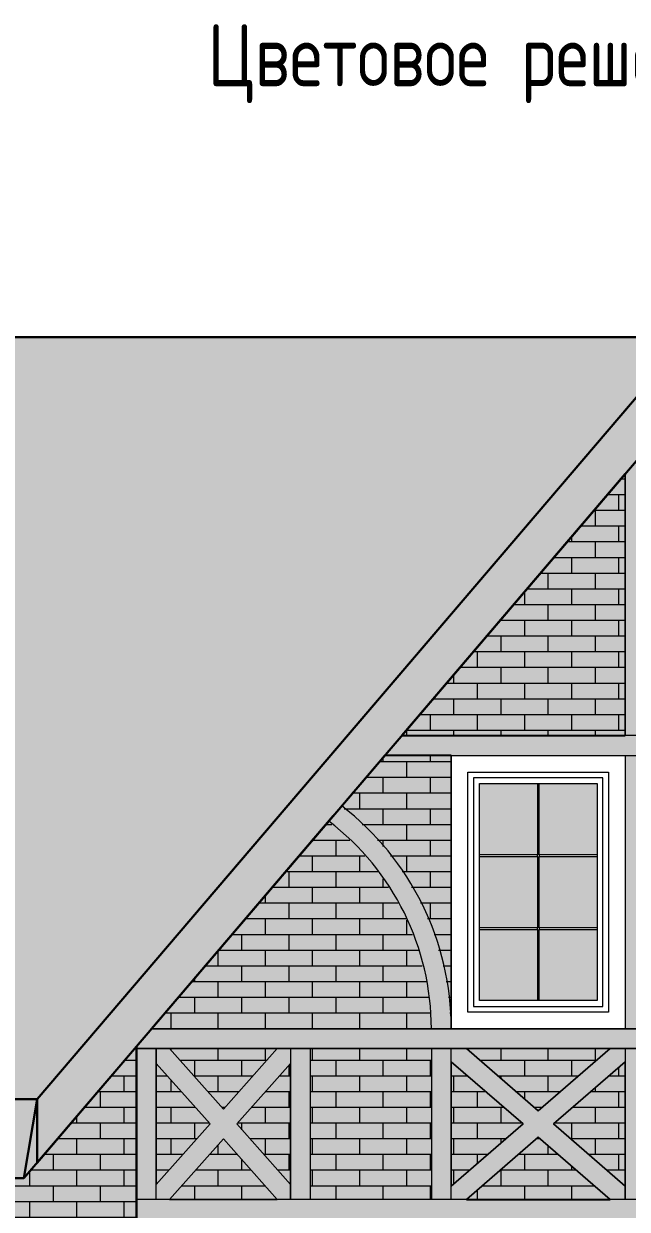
# Model space of a CAD drawing. Header units: millimetres. Extents: x -56498 to 234605, y -296269 to -29969.
# Drawn here: x 210479 to 214122, y -129882 to -122723 of the extents above; entities that cross this region are included whole.
import ezdxf
from ezdxf.enums import TextEntityAlignment as Align

# ---------------------------------------------------------------- set-up
doc = ezdxf.new("R2010")
doc.units = ezdxf.units.MM
doc.header["$LTSCALE"] = 100
for name, color, linetype, lineweight in [('0.3', 7, 'Continuous', 30), ('Примітки 0.09', 200, 'Continuous', 9), ('Тонкі 0.18', 142, 'Continuous', 18), ('Штрихування 0.09', 253, 'Continuous', 9)]:
    doc.layers.add(name, color=color, linetype=linetype, lineweight=lineweight)
doc.styles.add('SPDS', font='SPDS.shx', dxfattribs={"width": 0.9})
pattern_1 = [(0, (0, 0), (0, 94.83851999999999), []), (90, (0, 0), (-142.24, 94.83851999999999), [94.83851999999999, -94.83851999999999])]

msp = doc.modelspace()

# ---------------------------------------------------------------- hatches: boundary and pattern name
at = {"layer": 'Тонкі 0.18', "ltscale": 0.75, "true_color": 0xa64f21}
h = msp.add_hatch(color=34, dxfattribs=at)
h.paths.add_polyline_path([(208484.1320691197, -126486.8684205032), (208482.1811435979, -126487.8888629359), (208482.1811435979, -126424.8364507853), (208909.1712082688, -126424.8364507853), (208909.1712082688, -124616.628634525), (205834.1824293874, -124616.628634525), (205834.1824293874, -126424.8364507853), (206261.1274727, -126424.8364507853), (206261.1274727001, -126487.8888629358), (206259.1765471773, -126486.8655780447), (206259.1765471773, -127679.9268673955), (206259.1765471773, -127723.2224068589), (205834.1824293874, -127723.2224068589), (205834.1824293873, -129216.6558937469), (208909.1712082688, -129216.6558937469), (208909.1712082688, -127723.2224068589), (208484.1320691197, -127723.2224068589), (208484.1320691197, -127679.9268673955)])
h.paths.add_polyline_path([(205834.1824293874, -124616.628634525), (203059.1709601506, -124616.6286345249), (203059.1709601506, -129216.6558937469), (205834.1824293874, -129216.6558937469), (205834.1824293874, -127723.2224068589), (205409.1658009168, -127723.2224068589), (205409.1658009168, -127679.9268673955), (205409.1658009168, -126486.8458681377), (205407.162350478, -126487.8888629358), (205407.162350478, -126424.8364507853), (205834.1824293874, -126424.8364507853)])
h.paths.add_polyline_path([(214214.1284756208, -124933.0637513297), (214214.1284756207, -124616.628634525), (208909.1712082688, -124616.6286345249), (208909.1712082688, -126424.8364507853), (209336.1612729396, -126424.8364507853), (209336.1612729396, -126487.8888629358), (209334.1353118212, -126486.8458681377), (209334.1353118212, -127679.9268673955), (209334.1353118212, -127723.2224068589), (208909.1712082688, -127723.2224068589), (208909.1712082688, -129216.6558937469), (210559.1664682763, -129216.6558937469), (211496.9613594555, -128117.5344690402)])
at = {"layer": 'Тонкі 0.18', "ltscale": 0.75, "true_color": 0xf4ebd8}
h = msp.add_hatch(color=254, dxfattribs=at)
h.paths.add_polyline_path([(214859.1563893752, -125441.3079704512), (214859.1563893752, -127021.6245678848), (216207.5834388159, -127021.6245678848)])
h.paths.add_polyline_path([(214739.1744697883, -125300.6927113657), (214484.1284756207, -125001.7863538737), (214229.1575170489, -125300.6381295643), (214229.1575170488, -127021.6245678848), (214739.1744697884, -127021.6245678848)])
h.paths.add_polyline_path([(214109.1755974621, -125441.2773490029), (212760.7108839584, -127021.6245678848), (214109.175597462, -127021.6245678848)])
h.paths.add_polyline_path([(214739.1744697884, -127141.6289981502), (214229.1575170489, -127141.6289981502), (214229.1575170488, -128791.6542723971), (214739.1744697883, -128791.6542723971)])
h = msp.add_hatch(color=254, dxfattribs=at)
h.paths.add_polyline_path([(211250.3841094101, -128791.6542723971), (212320.2676075521, -127537.7344069127), (212416.7782075176, -127617.9730770919), (212486.9029670583, -127685.1693466477), (212585.5655612193, -127795.6207424712), (212652.8747426738, -127884.7461775314), (212741.2868787856, -128026.1876240837), (212805.743008775, -128156.3318145077), (212863.7240609065, -128309.4273248101), (212912.7287920466, -128504.0918451554), (212933.2431681374, -128655.5234242647), (212939.1171750734, -128791.6266656045)])
h.paths.add_polyline_path([(212398.268917006, -127446.3399830324), (212658.2770157293, -127141.6214945908), (213059.1171748492, -127141.6214945908), (213059.1171748492, -128791.6542723971), (213054.9422506578, -128672.5678903382), (213040.9056198672, -128543.4785198637), (213021.6193116631, -128436.5692070461), (212958.8599120399, -128216.5028202935), (212890.4782564988, -128053.4942361577), (212763.4597982714, -127833.6822904985), (212663.896991139, -127701.9799757453), (212567.2995658028, -127595.7914409703), (212483.0808843543, -127516.3285308359)])
h = msp.add_hatch(color=254, dxfattribs=at)
h.paths.add_polyline_path([(207474.2279688169, -131566.6207198298), (207159.2285326538, -131566.6207198098), (207159.2285326487, -131646.6086662013), (207474.2279688118, -131646.6086662213)], flags=17)
h.paths.add_polyline_path([(207474.2279688093, -131686.6026394166), (207226.6855343394, -131686.6026394009), (207474.2279687977, -131868.8641045044)], flags=17)
h.paths.add_polyline_path([(207474.2279687914, -131968.2112349189), (207159.228532643, -131736.2762046041), (207159.2285326067, -132306.9219197112), (207474.2279687846, -132074.9868894354)], flags=17)
h.paths.add_polyline_path([(207709.7579778151, -132141.6184995775), (207518.7308077113, -132141.6184995653), (207226.6855342968, -132356.595484923), (208001.8032512022, -132356.5954849722)], flags=17)
h.paths.add_polyline_path([(208069.2602529092, -132141.6184996003), (207844.6962957363, -132141.618499586), (208069.2602528986, -132306.9219197689)], flags=17)
h.paths.add_polyline_path([(208383.7918908732, -132141.6184996202), (208159.2279337003, -132141.618499606), (208159.2279336898, -132306.9219197746)], flags=17)
h.paths.add_polyline_path([(208709.7573788983, -132141.6184996409), (208518.7302087944, -132141.6184996288), (208226.68493538, -132356.5954849864), (209001.8026522862, -132356.5954850356)], flags=17)
h.paths.add_polyline_path([(209069.2596539931, -132141.6184996637), (208844.6956968203, -132141.6184996495), (209069.2596539826, -132306.9219198324)], flags=17)
h.paths.add_polyline_path([(207474.152933637, -129941.6498318626), (209124.1857114432, -129941.6498318626), (210774.1434536529, -129941.6498318626), (210774.1434536529, -131041.634165935), (211159.1511018079, -131041.634165935), (211159.1511018079, -129941.6498318626), (211159.1511018079, -129821.5928766796), (211159.1511018079, -128911.6361919834), (211159.1511018079, -128898.6359354026), (210559.1664682762, -129601.8136130961), (210559.1269653008, -129601.7799061253), (210480.1539846465, -129694.3325041845), (203659.170600801, -129694.3325041845), (203659.170600801, -131041.634165935), (205009.1660404833, -131041.634165935), (205009.1660404833, -129941.6498318626), (206659.1913147306, -129941.6498318626), (206659.1913147306, -131041.634165935), (207474.152933637, -131041.634165935)])
h.paths.add_polyline_path([(207474.1529336369, -131041.634165935), (206659.1913147306, -131041.634165935), (206659.1913147306, -132141.6185000075), (205009.1660404833, -132141.6185000075), (205009.1660404833, -131041.634165935), (203659.1706008009, -131041.634165935), (203659.170600801, -133966.6342899941), (205009.1660404833, -133966.6342899941), (205009.1660404833, -133141.617901091), (206659.1913147306, -133141.617901091), (206659.1913147306, -133966.6342899941), (207474.152933637, -133966.6342899941), (207474.152933637, -133141.617901091), (210774.1434536529, -133141.617901091), (210774.1434536529, -133966.6342899941), (211159.1511018078, -133966.6342899941), (211159.1511018078, -132666.594591911), (207009.2060818091, -132666.594591911), (207009.2060818091, -132416.5983284692), (207059.2060818123, -132416.5983284692), (207059.2060818662, -131566.6207198035), (207049.2263474657, -131566.6207198028), (207049.2263474682, -131526.626746607), (207474.152933637, -131526.626746634)])
h.paths.add_polyline_path([(211159.1511018078, -133966.6342899941), (210774.1434536529, -133966.6342899941), (210774.1434536529, -134791.6506788972), (207474.152933637, -134791.6506788972), (207474.152933637, -133966.6342899941), (206659.1913147306, -133966.6342899941), (206659.1913147306, -134791.5756433006), (206659.1913147306, -134791.6506788972), (205009.1660404833, -134791.6506788972), (205009.1660404833, -133966.6342899941), (203659.170600801, -133966.6342899941), (203659.170600801, -135646.5920322032), (211159.1511018079, -135646.5920322033)])
h.paths.add_polyline_path([(211159.1511018078, -131041.634165935), (210774.1434536528, -131041.634165935), (210774.1434536529, -131526.6267468435), (211159.1511018079, -131526.6267468679)])
h.paths.add_polyline_path([(211069.2584561957, -131566.620720058), (210774.2184888328, -131566.6207200392), (210774.2184888277, -131646.6086664308), (211069.2584561906, -131646.6086664495)], flags=17)
h.paths.add_polyline_path([(211001.8014544947, -131686.6026396405), (210774.2184888252, -131686.6026396261), (210774.2184888145, -131854.1724399052)], flags=17)
h.paths.add_polyline_path([(211069.2584561849, -131736.2762048522), (210774.2184888083, -131953.5147325936), (210774.2184887996, -132089.7405151165), (211069.2584561487, -132306.9219199594)], flags=17)
h.paths.add_polyline_path([(210774.2184887933, -132189.069747399), (210774.2184887826, -132356.5954851481), (211001.8014544523, -132356.5954851626)], flags=17)
h = msp.add_hatch(color=254, dxfattribs=at)
h.paths.add_polyline_path([(217689.1239298459, -129001.8289795654), (217364.4449016715, -129366.6520521303), (217689.1239298459, -129731.4000890976)])
h.paths.add_polyline_path([(217608.8358410669, -128911.6361919834), (216959.4777847181, -128911.6361919835), (217284.1568128925, -129276.3842289516)])
h.paths.add_polyline_path([(216879.1146603415, -129001.8289795655), (216879.1146603415, -129731.4000890975), (217203.7936885169, -129366.6520521303)])
h.paths.add_polyline_path([(217284.1568128925, -129456.8448397114), (216959.4777847181, -129821.5928766796), (217608.8358410669, -129821.5928766796)])
h.paths.add_polyline_path([(216759.1327407547, -128911.6361919834), (216029.1114176409, -128911.6361919834), (216029.111417641, -129821.5928766796), (216759.1327407547, -129821.5928766796)])
h.paths.add_polyline_path([(215909.1294980541, -128991.0238535986), (215475.7989254375, -129366.6520521303), (215909.1294980541, -129742.2052150644)])
h.paths.add_polyline_path([(215384.1804615139, -129446.0397137455), (214950.7748532997, -129821.5928766796), (215817.5110341296, -129821.5928766796)])
h.paths.add_polyline_path([(214859.1563893752, -128991.0238535986), (214859.1563893752, -129742.2052150644), (215292.5619975884, -129366.6520521303)])
h.paths.add_polyline_path([(215817.5110341296, -128911.6361919834), (214950.7748532997, -128911.6361919834), (215384.1804615139, -129287.1893549175)])
h.paths.add_polyline_path([(214739.1744697884, -128911.6361919835), (214229.1575170488, -128911.6361919835), (214229.1575170489, -129821.5928766796), (214739.1744697884, -129821.5928766796)])
h.paths.add_polyline_path([(214109.175597462, -128991.0238535986), (213675.7699892489, -129366.6520521303), (214109.175597462, -129742.2052150644)])
h.paths.add_polyline_path([(214017.5571335375, -128911.6361919834), (213150.745917111, -128911.6361919834), (213584.1515253243, -129287.1893549175)])
h.paths.add_polyline_path([(213492.5330614006, -129366.6520521303), (213059.1274531865, -128991.0238535986), (213059.1274531865, -129742.2052150644)])
h.paths.add_polyline_path([(213584.1515253242, -129446.0397137455), (213150.745917111, -129821.5928766796), (214017.5571335375, -129821.5928766796)])
h.paths.add_polyline_path([(212939.1455335996, -128911.6361919834), (212209.1242104859, -128911.6361919834), (212209.1242104859, -129821.5928766796), (212939.1455335997, -129821.5928766796)])
h.paths.add_polyline_path([(212089.1422908991, -129001.8289795655), (211764.4632627246, -129366.6520521303), (212089.1422908991, -129731.4000890976)])
h.paths.add_polyline_path([(212008.8542021202, -128911.6361919834), (211359.4961457703, -128911.6361919834), (211684.1751739447, -129276.3842289517)])
h.paths.add_polyline_path([(211279.1330213937, -129001.8289795654), (211279.1330213937, -129731.4000890976), (211603.8120495691, -129366.6520521303)])
h.paths.add_polyline_path([(211684.1751739447, -129456.8448397114), (211359.4961457704, -129821.5928766796), (212008.8542021201, -129821.5928766796)])
h.paths.add_polyline_path([(214859.1563893752, -129941.6498318626), (214109.175597462, -129941.6498318626), (214109.175597462, -131041.634165935), (214859.1563893752, -131041.634165935)])
h.paths.add_polyline_path([(214859.1563893752, -131041.634165935), (214109.175597462, -131041.634165935), (214109.175597462, -132141.6185000075), (212459.1428196558, -132141.6185000075), (212459.1428196558, -131041.634165935), (211159.1511018079, -131041.634165935), (211159.1511018078, -133966.6342899941), (212459.1428196558, -133966.6342899941), (212459.1428196558, -133141.617901091), (214109.175597462, -133141.617901091), (214109.175597462, -133966.6342899941), (214859.1563893752, -133966.6342899941), (214859.1563893752, -133141.617901091), (216509.1141315848, -133141.617901091), (216509.1141315848, -133966.6342899941), (217809.1808850302, -133966.6342899941), (217809.1808850302, -131041.634165935), (216509.1141315848, -131041.634165935), (216509.1141315848, -132141.6185000075), (214859.1563893752, -132141.6185000074)])
h.paths.add_polyline_path([(217809.1808850303, -129941.6498318626), (216509.1141315848, -129941.6498318626), (216509.1141315848, -131041.634165935), (217809.1808850302, -131041.634165935)])
h.paths.add_polyline_path([(212459.1428196558, -129941.6498318626), (211159.1511018078, -129941.6498318626), (211159.1511018078, -131041.634165935), (212459.1428196558, -131041.634165935)])
h.paths.add_polyline_path([(217809.1808850303, -133966.6342899941), (216509.1141315848, -133966.6342899941), (216509.1141315848, -134791.6506788972), (214859.1563893752, -134791.6506788972), (214859.1563893752, -133966.6342899941), (214109.175597462, -133966.6342899941), (214109.175597462, -134791.5756433006), (214109.175597462, -134791.6506788972), (212459.1428196558, -134791.6506788972), (212459.1428196558, -133966.6342899941), (211159.1511018079, -133966.6342899941), (211159.1511018078, -135646.5920322033), (217809.1808850303, -135646.5920322033)])
at = {"layer": 'Штрихування 0.09', "ltscale": 0.75}
h = msp.add_hatch(dxfattribs=at)
h.set_pattern_fill('SQSHNGLE', color=256, scale=500, style=0, pattern_type=2)
h.set_pattern_definition([(0, (15, 0), (125, 200), [220, -30]), (0, (15, 15), (125, 200), [220, -30]), (90, (235, 0), (-125, 200), [200, -200]), (90, (265, 0), (-125, 200), [200, -200])])
h.paths.add_polyline_path([(208484.1320691197, -126486.8684205032), (208482.1811435979, -126487.8888629359), (208482.1811435979, -126424.8364507853), (208909.1712082688, -126424.8364507853), (208909.1712082688, -124616.628634525), (205834.1824293874, -124616.628634525), (205834.1824293874, -126424.8364507853), (206261.1274727, -126424.8364507853), (206261.1274727001, -126487.8888629358), (206259.1765471773, -126486.8655780447), (206259.1765471773, -127679.9268673955), (206259.1765471773, -127723.2224068589), (205834.1824293874, -127723.2224068589), (205834.1824293873, -129216.6558937469), (208909.1712082688, -129216.6558937469), (208909.1712082688, -127723.2224068589), (208484.1320691197, -127723.2224068589), (208484.1320691197, -127679.9268673955)])
h.paths.add_polyline_path([(205834.1824293874, -124616.628634525), (203059.1709601506, -124616.6286345249), (203059.1709601506, -129216.6558937469), (205834.1824293874, -129216.6558937469), (205834.1824293874, -127723.2224068589), (205409.1658009168, -127723.2224068589), (205409.1658009168, -127679.9268673955), (205409.1658009168, -126486.8458681377), (205407.162350478, -126487.8888629358), (205407.162350478, -126424.8364507853), (205834.1824293874, -126424.8364507853)])
h.paths.add_polyline_path([(214214.1284756208, -124933.0637513297), (214214.1284756207, -124616.628634525), (208909.1712082688, -124616.6286345249), (208909.1712082688, -126424.8364507853), (209336.1612729396, -126424.8364507853), (209336.1612729396, -126487.8888629358), (209334.1353118212, -126486.8458681377), (209334.1353118212, -127679.9268673955), (209334.1353118212, -127723.2224068589), (208909.1712082688, -127723.2224068589), (208909.1712082688, -129216.6558937469), (210559.1664682763, -129216.6558937469), (211496.9613594555, -128117.5344690402)])
at = {"layer": 'Штрихування 0.09', "true_color": 0xa64517}
msp.add_hatch(color=34, dxfattribs=at).paths.add_polyline_path([(214484.1284756085, -124616.6286345393), (218409.165518561, -129216.6558937469), (218488.102966595, -129694.3325041845), (214484.1284756208, -125001.7863538737), (210480.1539846465, -129694.3325041845), (210559.1664682762, -129216.6558937469)])
at = {"layer": 'Штрихування 0.09', "ltscale": 0.75}
h = msp.add_hatch(dxfattribs=at)
h.set_pattern_fill('AR-BRSTD', color=256, scale=1.4, style=0)
h.set_pattern_definition(pattern_1)
h.paths.add_polyline_path([(214859.1563893752, -125441.3079704512), (214859.1563893752, -127021.6245678848), (216207.5834388159, -127021.6245678848)])
h.paths.add_polyline_path([(214739.1744697883, -125300.6927113657), (214484.1284756207, -125001.7863538737), (214229.1575170489, -125300.6381295643), (214229.1575170488, -127021.6245678848), (214739.1744697884, -127021.6245678848)])
h.paths.add_polyline_path([(214109.1755974621, -125441.2773490029), (212760.7108839584, -127021.6245678848), (214109.175597462, -127021.6245678848)])
h.paths.add_polyline_path([(214739.1744697884, -127141.6289981502), (214229.1575170489, -127141.6289981502), (214229.1575170488, -128791.6542723971), (214739.1744697883, -128791.6542723971)])
at = {"layer": 'Штрихування 0.09', "true_color": 0xa64517}
h = msp.add_hatch(color=34, dxfattribs=at)
h.paths.add_polyline_path([(214859.1563893752, -125441.3079704512), (214739.1744697884, -125300.6927113657), (214739.1744697884, -127021.6245678848), (214859.1563893752, -127021.6245678848)])
h.paths.add_polyline_path([(214229.1575170488, -125300.6104845395), (214109.175597462, -125441.2284318419), (214109.175597462, -127021.6245678848), (214229.1575170489, -127021.6245678848)])
h.paths.add_polyline_path([(216207.5834388159, -127021.6245678848), (212760.7064600051, -127021.6245678848), (212658.3193758036, -127141.6214945908), (213059.1274531865, -127141.6214945908), (213059.1274531865, -127141.6289981502), (214229.1575170489, -127141.6289981502), (214229.1575170489, -127141.6214945908), (214734.1470847898, -127141.6214945908), (214734.1470847897, -127141.6289981502), (215909.1294980541, -127141.6289981502), (215909.1294980541, -127141.6214945908), (216309.972480406, -127141.6214945908)])
h.paths.add_polyline_path([(214229.1575170489, -127141.6289981502), (214109.175597462, -127141.6289981502), (214109.175597462, -128791.6542723971), (214229.1575170489, -128791.6542723971)])
h.paths.add_polyline_path([(214859.1563893752, -127141.6289981502), (214739.1744697884, -127141.6289981502), (214739.1744697883, -128791.6542723971), (214859.1563893752, -128791.6542723971)])
at = {"layer": 'Штрихування 0.09', "ltscale": 0.75}
h = msp.add_hatch(dxfattribs=at)
h.set_pattern_fill('AR-BRSTD', color=256, scale=1.4, style=0)
h.set_pattern_definition(pattern_1)
h.paths.add_polyline_path([(211245.4420383454, -128791.6542723971), (212315.3255364874, -127537.7344069127), (212411.8361364529, -127617.9730770919), (212481.9608959935, -127685.1693466477), (212580.6234901545, -127795.6207424712), (212647.932671609, -127884.7461775314), (212736.3448077208, -128026.1876240837), (212800.8009377102, -128156.3318145077), (212858.7819898418, -128309.4273248101), (212907.7867209819, -128504.0918451554), (212928.3010970726, -128655.5234242647), (212934.1751040087, -128791.6266656045)])
h.paths.add_polyline_path([(212393.3268459412, -127446.3399830324), (212653.3349446645, -127141.6214945908), (213054.1751037845, -127141.6214945908), (213054.1751037845, -128791.6542723971), (213050.000179593, -128672.5678903382), (213035.9635488024, -128543.4785198637), (213016.6772405984, -128436.5692070461), (212953.9178409752, -128216.5028202935), (212885.5361854341, -128053.4942361577), (212758.5177272066, -127833.6822904985), (212658.9549200743, -127701.9799757453), (212562.3574947381, -127595.7914409703), (212478.1388132895, -127516.3285308359)])
at = {"layer": 'Штрихування 0.09'}
h = msp.add_hatch(color=7, dxfattribs=at)
h.set_gradient(color1=(209, 255, 255), color2=(250, 255, 255), one_color=1, tint=0.9900000095367432, name='CYLINDER')
h.paths.add_polyline_path([(213939.1449346837, -127311.6221431303), (213589.1789103229, -127311.6221431303), (213589.1789103229, -127741.606128121), (213939.1449346837, -127741.6061281211)])
h.paths.add_polyline_path([(213579.1241403256, -127311.6221431303), (213229.1581159648, -127311.6221431303), (213229.1581159649, -127741.606128121), (213579.1241403256, -127741.6061281211)])
h.paths.add_polyline_path([(213579.1241403256, -127751.6608981178), (213229.1581159648, -127751.6608981178), (213229.1581159648, -128181.6148688692), (213579.1241403256, -128181.6148688692)])
h.paths.add_polyline_path([(213939.1449346837, -127751.6608981178), (213589.1789103229, -127751.6608981178), (213589.1789103229, -128181.6148688692), (213939.1449346837, -128181.6148688692)])
h.paths.add_polyline_path([(213939.1449346837, -128191.5946032693), (213589.1789103229, -128191.5946032693), (213589.1789103229, -128621.6236096178), (213939.1449346837, -128621.6236096177)])
h.paths.add_polyline_path([(213579.1241403256, -128191.5946032693), (213229.1581159648, -128191.5946032693), (213229.1581159649, -128621.6236096177), (213579.1241403257, -128621.6236096178)])
at = {"layer": 'Штрихування 0.09', "true_color": 0xa64517}
h = msp.add_hatch(color=34, dxfattribs=at)
edge = h.paths.add_edge_path()
edge.add_line((212398.3330360651, -127446.3236159323), (212346.5805035885, -127506.9772119876))
edge.add_line((212346.589424172, -127506.9848234537), (212320.351835537, -127537.7335747372))
edge.add_arc((211359.4804642681, -128791.6266656045), 1579.722024740086, -0.00100128546500855, 52.5366771261215, ccw=False)
edge.add_line((212939.202488767, -128791.6542723971), (213059.1274531865, -128791.6542723971))
edge.add_line((213059.1274531865, -128791.6542723971), (213059.1274531865, -128775.6556153154))
edge.add_arc((211359.4804642681, -128791.6266656045), 1699.722024740105, 0.5383746450740368, 52.32442514200497)
h = msp.add_hatch(color=34, dxfattribs=at)
h.paths.add_polyline_path([(214229.1575170489, -128911.6361919834), (214109.175597462, -128911.6361919834), (214109.175597462, -129821.5928766796), (214229.1575170489, -129821.5928766796)])
h.paths.add_polyline_path([(215909.1294980541, -128991.0238535986), (215909.1294980541, -128911.6361919835), (215817.5110341295, -128911.6361919835), (215384.180461514, -129287.1893549175), (214950.7748532997, -128911.6361919834), (214859.1563893752, -128911.6361919834), (214859.1563893752, -128991.0238535986), (215292.5619975884, -129366.6520521303), (214859.1563893752, -129742.2052150644), (214859.1563893752, -129821.5928766796), (214950.7748532998, -129821.5928766796), (215384.1804615139, -129446.0397137455), (215817.5110341296, -129821.5928766796), (215909.1294980541, -129821.5928766796), (215909.1294980541, -129742.2052150644), (215475.7989254376, -129366.6520521303)])
h.paths.add_polyline_path([(217689.1239298459, -129001.8289795654), (217689.1239298459, -128911.6361919834), (217608.8358410669, -128911.6361919834), (217284.1568128925, -129276.3842289516), (216959.4777847181, -128911.6361919834), (216879.1146603415, -128911.6361919834), (216879.1146603416, -129001.8289795655), (217203.7936885169, -129366.6520521303), (216879.1146603415, -129731.4000890976), (216879.1146603415, -129821.5928766796), (216959.477784718, -129821.5928766796), (217284.1568128925, -129456.8448397114), (217608.8358410669, -129821.5928766796), (217689.1239298459, -129821.5928766796), (217689.1239298459, -129731.4000890976), (217364.4449016715, -129366.6520521303)])
h.paths.add_polyline_path([(213059.1274531865, -128991.0238535986), (213059.1274531865, -128911.6361919834), (212939.1455335996, -128911.6361919834), (212939.1455335997, -129821.5928766796), (213059.1274531865, -129821.5928766796)])
h.paths.add_polyline_path([(212209.1242104859, -128911.6361919834), (212089.1422908991, -128911.6361919834), (212089.142290899, -129821.5928766796), (212209.1242104858, -129821.5928766795)])
h.paths.add_polyline_path([(211279.1330213937, -128911.6361919834), (211159.1511018079, -128911.6361919834), (211159.1511018079, -129821.5928766796), (211279.1330213937, -129821.5928766796)])
h.paths.add_polyline_path([(214109.175597462, -128991.0238535987), (214109.1755974621, -128911.6361919835), (214017.5571335374, -128911.6361919835), (213584.1515253242, -129287.1893549175), (213150.745917111, -128911.6361919834), (213059.1274531865, -128911.6361919834), (213059.1274531865, -128991.0238535986), (213492.5330614006, -129366.6520521303), (213059.1274531865, -129742.2052150644), (213059.1274531865, -129821.5928766796), (213150.7459171111, -129821.5928766796), (213584.1515253243, -129446.0397137455), (214017.5571335375, -129821.5928766796), (214109.175597462, -129821.5928766796), (214109.175597462, -129742.2052150644), (213675.7699892489, -129366.6520521303)])
h.paths.add_polyline_path([(212089.1422908991, -129001.8289795654), (212089.1422908991, -128911.6361919835), (212008.8542021201, -128911.6361919835), (211684.1751739447, -129276.3842289516), (211359.4961457703, -128911.6361919834), (211279.1330213938, -128911.6361919834), (211279.1330213938, -129001.8289795655), (211603.8120495691, -129366.6520521303), (211279.1330213937, -129731.4000890976), (211279.1330213938, -129821.5928766796), (211359.4961457703, -129821.5928766796), (211684.1751739447, -129456.8448397114), (212008.85420212, -129821.5928766796), (212089.1422908991, -129821.5928766796), (212089.1422908991, -129731.4000890976), (211764.4632627247, -129366.6520521303)])
h.paths.add_polyline_path([(217809.1058497396, -129821.5928766796), (211159.1511018079, -129821.5928766796), (211159.1511018079, -129941.6498318626), (217809.1058497472, -129941.6498318626)])
h.paths.add_polyline_path([(214859.1563893752, -128991.0238535986), (214859.1563893752, -128911.6361919834), (214739.1744697884, -128911.6361919834), (214739.1744697884, -129821.5928766796), (214859.1563893752, -129821.5928766796)])
h.paths.add_polyline_path([(216029.111417641, -128911.6361919835), (215909.1294980541, -128911.6361919835), (215909.1294980541, -129821.5928766796), (216029.111417641, -129821.5928766796)])
h.paths.add_polyline_path([(216879.1146603415, -129001.8289795655), (216879.1146603415, -128911.6361919834), (216759.1327407548, -128911.6361919834), (216759.1327407548, -129821.5928766796), (216879.1146603415, -129821.5928766796)])
h.paths.add_polyline_path([(217809.1808850303, -128911.6361919835), (217689.1239298459, -128911.6361919834), (217689.1239298459, -129731.4000890976), (217689.1239298459, -129821.5928766796), (217809.1808850303, -129821.5928766796)])
h.paths.add_polyline_path([(211159.1511018079, -128898.5799981079), (211250.432944092, -128791.6542723971), (217717.8625634932, -128791.6542723971), (217809.1808850303, -128898.5799981079), (217809.1808850303, -128911.6361919834), (211159.1511018079, -128911.6361919834)])
at = {"layer": 'Штрихування 0.09', "ltscale": 0.75}
h = msp.add_hatch(dxfattribs=at)
h.set_pattern_fill('AR-BRSTD', color=256, scale=1.4, style=0)
h.set_pattern_definition(pattern_1)
h.paths.add_polyline_path([(207474.2279688169, -131566.6207198298), (207159.2285326538, -131566.6207198098), (207159.2285326487, -131646.6086662013), (207474.2279688118, -131646.6086662213)], flags=17)
h.paths.add_polyline_path([(207474.2279688093, -131686.6026394166), (207226.6855343394, -131686.6026394009), (207474.2279687977, -131868.8641045044)], flags=17)
h.paths.add_polyline_path([(207474.2279687914, -131968.2112349189), (207159.228532643, -131736.2762046041), (207159.2285326067, -132306.9219197112), (207474.2279687846, -132074.9868894354)], flags=17)
h.paths.add_polyline_path([(207709.7579778151, -132141.6184995775), (207518.7308077113, -132141.6184995653), (207226.6855342968, -132356.595484923), (208001.8032512022, -132356.5954849722)], flags=17)
h.paths.add_polyline_path([(208069.2602529092, -132141.6184996003), (207844.6962957363, -132141.618499586), (208069.2602528986, -132306.9219197689)], flags=17)
h.paths.add_polyline_path([(208383.7918908732, -132141.6184996202), (208159.2279337003, -132141.618499606), (208159.2279336898, -132306.9219197746)], flags=17)
h.paths.add_polyline_path([(208709.7573788983, -132141.6184996409), (208518.7302087944, -132141.6184996288), (208226.68493538, -132356.5954849864), (209001.8026522862, -132356.5954850356)], flags=17)
h.paths.add_polyline_path([(209069.2596539931, -132141.6184996637), (208844.6956968203, -132141.6184996495), (209069.2596539826, -132306.9219198324)], flags=17)
h.paths.add_polyline_path([(207474.152933637, -129941.6498318626), (209124.1857114432, -129941.6498318626), (210774.1434536529, -129941.6498318626), (210774.1434536529, -131041.634165935), (211159.1511018079, -131041.634165935), (211159.1511018079, -129941.6498318626), (211159.1511018079, -129821.5928766796), (211159.1511018079, -128911.6361919834), (211159.1511018079, -128898.6359354026), (210559.1664682762, -129601.8136130961), (210559.1269653008, -129601.7799061253), (210480.1539846465, -129694.3325041845), (203659.170600801, -129694.3325041845), (203659.170600801, -131041.634165935), (205009.1660404833, -131041.634165935), (205009.1660404833, -129941.6498318626), (206659.1913147306, -129941.6498318626), (206659.1913147306, -131041.634165935), (207474.152933637, -131041.634165935)])
h.paths.add_polyline_path([(207474.1529336369, -131041.634165935), (206659.1913147306, -131041.634165935), (206659.1913147306, -132141.6185000075), (205009.1660404833, -132141.6185000075), (205009.1660404833, -131041.634165935), (203659.1706008009, -131041.634165935), (203659.170600801, -133966.6342899941), (205009.1660404833, -133966.6342899941), (205009.1660404833, -133141.617901091), (206659.1913147306, -133141.617901091), (206659.1913147306, -133966.6342899941), (207474.152933637, -133966.6342899941), (207474.152933637, -133141.617901091), (210774.1434536529, -133141.617901091), (210774.1434536529, -133966.6342899941), (211159.1511018078, -133966.6342899941), (211159.1511018078, -132666.594591911), (207009.2060818091, -132666.594591911), (207009.2060818091, -132416.5983284692), (207059.2060818123, -132416.5983284692), (207059.2060818662, -131566.6207198035), (207049.2263474657, -131566.6207198028), (207049.2263474682, -131526.626746607), (207474.152933637, -131526.626746634)])
h.paths.add_polyline_path([(211159.1511018078, -133966.6342899941), (210774.1434536529, -133966.6342899941), (210774.1434536529, -134791.6506788972), (207474.152933637, -134791.6506788972), (207474.152933637, -133966.6342899941), (206659.1913147306, -133966.6342899941), (206659.1913147306, -134791.5756433006), (206659.1913147306, -134791.6506788972), (205009.1660404833, -134791.6506788972), (205009.1660404833, -133966.6342899941), (203659.170600801, -133966.6342899941), (203659.170600801, -135646.5920322032), (211159.1511018079, -135646.5920322033)])
h.paths.add_polyline_path([(211159.1511018078, -131041.634165935), (210774.1434536528, -131041.634165935), (210774.1434536529, -131526.6267468435), (211159.1511018079, -131526.6267468679)])
h.paths.add_polyline_path([(211069.2584561957, -131566.620720058), (210774.2184888328, -131566.6207200392), (210774.2184888277, -131646.6086664308), (211069.2584561906, -131646.6086664495)], flags=17)
h.paths.add_polyline_path([(211001.8014544947, -131686.6026396405), (210774.2184888252, -131686.6026396261), (210774.2184888145, -131854.1724399052)], flags=17)
h.paths.add_polyline_path([(211069.2584561849, -131736.2762048522), (210774.2184888083, -131953.5147325936), (210774.2184887996, -132089.7405151165), (211069.2584561487, -132306.9219199594)], flags=17)
h.paths.add_polyline_path([(210774.2184887933, -132189.069747399), (210774.2184887826, -132356.5954851481), (211001.8014544523, -132356.5954851626)], flags=17)
h = msp.add_hatch(dxfattribs=at)
h.set_pattern_fill('AR-BRSTD', color=256, scale=1.4, style=0)
h.set_pattern_definition(pattern_1)
h.paths.add_polyline_path([(217689.1239298459, -129001.8289795654), (217364.4449016715, -129366.6520521303), (217689.1239298459, -129731.4000890976)])
h.paths.add_polyline_path([(217608.8358410669, -128911.6361919834), (216959.4777847181, -128911.6361919835), (217284.1568128925, -129276.3842289516)])
h.paths.add_polyline_path([(216879.1146603415, -129001.8289795655), (216879.1146603415, -129731.4000890975), (217203.7936885169, -129366.6520521303)])
h.paths.add_polyline_path([(217284.1568128925, -129456.8448397114), (216959.4777847181, -129821.5928766796), (217608.8358410669, -129821.5928766796)])
h.paths.add_polyline_path([(216759.1327407547, -128911.6361919834), (216029.1114176409, -128911.6361919834), (216029.111417641, -129821.5928766796), (216759.1327407547, -129821.5928766796)])
h.paths.add_polyline_path([(215909.1294980541, -128991.0238535986), (215475.7989254375, -129366.6520521303), (215909.1294980541, -129742.2052150644)])
h.paths.add_polyline_path([(215384.1804615139, -129446.0397137455), (214950.7748532997, -129821.5928766796), (215817.5110341296, -129821.5928766796)])
h.paths.add_polyline_path([(214859.1563893752, -128991.0238535986), (214859.1563893752, -129742.2052150644), (215292.5619975884, -129366.6520521303)])
h.paths.add_polyline_path([(215817.5110341296, -128911.6361919834), (214950.7748532997, -128911.6361919834), (215384.1804615139, -129287.1893549175)])
h.paths.add_polyline_path([(214739.1744697884, -128911.6361919835), (214229.1575170488, -128911.6361919835), (214229.1575170489, -129821.5928766796), (214739.1744697884, -129821.5928766796)])
h.paths.add_polyline_path([(214109.175597462, -128991.0238535986), (213675.7699892489, -129366.6520521303), (214109.175597462, -129742.2052150644)])
h.paths.add_polyline_path([(214017.5571335375, -128911.6361919834), (213150.745917111, -128911.6361919834), (213584.1515253243, -129287.1893549175)])
h.paths.add_polyline_path([(213492.5330614006, -129366.6520521303), (213059.1274531865, -128991.0238535986), (213059.1274531865, -129742.2052150644)])
h.paths.add_polyline_path([(213584.1515253242, -129446.0397137455), (213150.745917111, -129821.5928766796), (214017.5571335375, -129821.5928766796)])
h.paths.add_polyline_path([(212939.1455335996, -128911.6361919834), (212209.1242104859, -128911.6361919834), (212209.1242104859, -129821.5928766796), (212939.1455335997, -129821.5928766796)])
h.paths.add_polyline_path([(212089.1422908991, -129001.8289795655), (211764.4632627246, -129366.6520521303), (212089.1422908991, -129731.4000890976)])
h.paths.add_polyline_path([(212008.8542021202, -128911.6361919834), (211359.4961457703, -128911.6361919834), (211684.1751739447, -129276.3842289517)])
h.paths.add_polyline_path([(211279.1330213937, -129001.8289795654), (211279.1330213937, -129731.4000890976), (211603.8120495691, -129366.6520521303)])
h.paths.add_polyline_path([(211684.1751739447, -129456.8448397114), (211359.4961457704, -129821.5928766796), (212008.8542021201, -129821.5928766796)])
h.paths.add_polyline_path([(214859.1563893752, -129941.6498318626), (214109.175597462, -129941.6498318626), (214109.175597462, -131041.634165935), (214859.1563893752, -131041.634165935)])
h.paths.add_polyline_path([(214859.1563893752, -131041.634165935), (214109.175597462, -131041.634165935), (214109.175597462, -132141.6185000075), (212459.1428196558, -132141.6185000075), (212459.1428196558, -131041.634165935), (211159.1511018079, -131041.634165935), (211159.1511018078, -133966.6342899941), (212459.1428196558, -133966.6342899941), (212459.1428196558, -133141.617901091), (214109.175597462, -133141.617901091), (214109.175597462, -133966.6342899941), (214859.1563893752, -133966.6342899941), (214859.1563893752, -133141.617901091), (216509.1141315848, -133141.617901091), (216509.1141315848, -133966.6342899941), (217809.1808850302, -133966.6342899941), (217809.1808850302, -131041.634165935), (216509.1141315848, -131041.634165935), (216509.1141315848, -132141.6185000075), (214859.1563893752, -132141.6185000074)])
h.paths.add_polyline_path([(217809.1808850303, -129941.6498318626), (216509.1141315848, -129941.6498318626), (216509.1141315848, -131041.634165935), (217809.1808850302, -131041.634165935)])
h.paths.add_polyline_path([(212459.1428196558, -129941.6498318626), (211159.1511018078, -129941.6498318626), (211159.1511018078, -131041.634165935), (212459.1428196558, -131041.634165935)])
h.paths.add_polyline_path([(217809.1808850303, -133966.6342899941), (216509.1141315848, -133966.6342899941), (216509.1141315848, -134791.6506788972), (214859.1563893752, -134791.6506788972), (214859.1563893752, -133966.6342899941), (214109.175597462, -133966.6342899941), (214109.175597462, -134791.5756433006), (214109.175597462, -134791.6506788972), (212459.1428196558, -134791.6506788972), (212459.1428196558, -133966.6342899941), (211159.1511018079, -133966.6342899941), (211159.1511018078, -135646.5920322033), (217809.1808850303, -135646.5920322033)])
at = {"layer": 'Штрихування 0.09', "true_color": 0xa64517}
h = msp.add_hatch(color=34, dxfattribs=at)
h.paths.add_polyline_path([(225909.1235088883, -129216.6558937469), (218409.165518561, -129216.6558937469), (218488.102966595, -129694.3325041845), (225909.1235088883, -129694.3325041845)])
h.paths.add_polyline_path([(210559.1664682763, -129216.6558937469), (203059.1709601506, -129216.6558937469), (203059.1709601506, -129694.3325041845), (210480.1539846466, -129694.3325041845)])

# ---------------------------------------------------------------- linework, layer by layer
for p, q in [((214109.175597462, -125441.2773490029), (212760.7108839584, -127021.6245678848)), ((212760.7108839584, -127021.6245678848), (214109.175597462, -127021.6245678848)), ((212658.2872940665, -127141.6214945908), (212424.4763738466, -127415.7040197154)), ((213059.1274531865, -127141.6214945908), (212658.2872940665, -127141.6214945908)), ((212346.589424172, -127506.9848234537), (211250.3943877465, -128791.6542723971)), ((210559.1664682762, -129216.6558937469), (211496.9613594555, -128117.5344690402)), ((211159.1511018079, -128898.5799981079), (211159.1511018079, -128911.6361919834)), ((211159.1511018079, -128911.6361919834), (211159.1511018079, -129821.5928766796)), ((211159.1511018079, -129821.5928766796), (211159.1511018079, -129941.6498318626)), ((213150.745917111, -129821.5928766796), (214017.5571335375, -129821.5928766796))]:
    msp.add_line(p, q)
at = {"layer": '0.3'}
for p, q in [((214214.1284756208, -124616.628634525), (203059.1709601506, -124616.628634525)), ((214214.1284756208, -124616.628634525), (203059.1709601506, -124616.628634525)), ((210559.1664682762, -129216.6558937469), (214484.1284756208, -124616.628634525)), ((211496.9613594555, -128117.5344690402), (214484.1284756208, -124616.628634525)), ((214484.1284756208, -125001.7863538737), (210559.1664682762, -129601.8136130961)), ((211159.1511018079, -128898.5799981079), (210480.1539846465, -129694.3325041845)), ((211159.1511018079, -131526.626747079), (211159.1511018079, -128898.5799981079)), ((203059.1709601506, -129216.6558937469), (210559.1664682762, -129216.6558937469)), ((203059.1709601506, -129216.6558937469), (210559.1664682762, -129216.6558937469)), ((210480.1539846465, -129694.3325041845), (210559.1664682762, -129216.6558937469)), ((210559.1664682762, -129216.6558937469), (210559.1664682762, -129601.8136130961)), ((210480.1539846465, -129694.3325041845), (203059.1709601506, -129694.3325041845)), ((210480.1539846465, -129694.3325041845), (203659.170600801, -129694.3325041845))]:
    msp.add_line(p, q, dxfattribs=at)
at = {"layer": 'Тонкі 0.18'}
for p, q in [((214109.175597462, -127021.6245678848), (214109.175597462, -125441.2773490029)), ((214109.175597462, -125441.2773490029), (214109.175597462, -127021.6245678848)), ((216207.6211028798, -127021.6245678848), (212760.7108839584, -127021.6245678848)), ((212658.2872940665, -127141.6289981502), (216309.9696571741, -127141.6289981502)), ((213059.1274531865, -128791.6542723971), (213059.1274531865, -127141.6214945908)), ((213059.1274531865, -127141.6289981502), (213059.1274531865, -128791.6542723971)), ((214109.175597462, -127141.6289981502), (214109.175597462, -128791.6542723971)), ((213159.149903974, -128691.6318216091), (213159.149903974, -127241.6214346988)), ((213159.149903974, -127241.6214346988), (214009.1531466755, -127241.6214346988)), ((214009.1531466755, -127241.6214346988), (214009.1531466755, -128691.6318216091)), ((214009.1531466755, -128691.6318216091), (213159.149903974, -128691.6318216091)), ((211250.3943877465, -128791.6542723971), (212939.1455335997, -128791.6542723971)), ((217717.8625634932, -128791.6542723971), (211250.3943877465, -128791.6542723971)), ((211159.1511018079, -128911.6361919834), (217608.8358410669, -128911.6361919834)), ((211279.1330213937, -128911.6361919834), (211279.1330213937, -129731.4000890976)), ((211279.1330213937, -129821.5928766796), (211279.1330213937, -128911.6361919835)), ((212008.8542021201, -128911.6361919834), (211359.4961457703, -128911.6361919834)), ((211359.4961457703, -128911.6361919834), (211684.1751739447, -129276.3842289517)), ((211684.1751739447, -129276.3842289517), (211359.4961457703, -128911.6361919834)), ((211684.1751739447, -129276.3842289517), (212008.8542021201, -128911.6361919834)), ((212008.8542021201, -128911.6361919834), (211684.1751739447, -129276.3842289517)), ((212089.1422908991, -128911.6361919834), (212089.1422908991, -129821.5928766796)), ((212209.1242104859, -128911.6361919834), (212939.1455335997, -128911.6361919834)), ((212209.1242104859, -129821.5928766796), (212209.1242104859, -128911.6361919834)), ((212209.1242104859, -129821.5928766796), (212209.1242104859, -128911.6361919834)), ((212939.1455335997, -128911.6361919834), (212939.1455335997, -129821.5928766796)), ((212939.1455335997, -128911.6361919834), (212939.1455335997, -129821.5928766796)), ((213059.1274531865, -128991.0238535986), (213059.1274531865, -128911.6361919834)), ((214017.5571335375, -128911.6361919834), (213150.745917111, -128911.6361919834)), ((213150.745917111, -128911.6361919834), (213584.1515253243, -129287.1893549175)), ((213584.1515253243, -129287.1893549175), (213150.745917111, -128911.6361919834)), ((213584.1515253243, -129287.1893549175), (214017.5571335375, -128911.6361919834)), ((214017.5571335375, -128911.6361919834), (213584.1515253243, -129287.1893549175)), ((214109.175597462, -128911.6361919834), (214109.175597462, -129821.5928766796)), ((211603.8120495691, -129366.6520521303), (211279.1330213938, -129001.8289795655)), ((211279.1330213938, -129001.8289795655), (211603.8120495691, -129366.6520521303)), ((212089.1422908991, -129001.8289795655), (211764.4632627246, -129366.6520521303)), ((211764.4632627246, -129366.6520521303), (212089.1422908991, -129001.8289795655)), ((212089.1422908991, -129821.5928766796), (212089.1422908991, -129001.8289795655)), ((213492.5330614006, -129366.6520521303), (213059.1274531865, -128991.0238535986)), ((213059.1274531865, -128991.0238535986), (213059.1274531865, -129742.2052150644)), ((213059.1274531865, -128991.0238535986), (213492.5330614006, -129366.6520521303)), ((213059.1274531865, -129821.5928766796), (213059.1274531865, -128991.0238535986)), ((214109.175597462, -128991.0238535986), (213675.7699892488, -129366.6520521303)), ((213675.7699892488, -129366.6520521303), (214109.175597462, -128991.0238535986)), ((214109.175597462, -129821.5928766796), (214109.175597462, -128991.0238535986)), ((211279.1330213937, -129731.4000890976), (211603.8120495691, -129366.6520521303)), ((211603.8120495691, -129366.6520521303), (211279.1330213937, -129731.4000890976)), ((211764.4632627246, -129366.6520521303), (212089.1422908991, -129731.4000890976)), ((212089.1422908991, -129731.4000890976), (211764.4632627246, -129366.6520521303)), ((213059.1274531865, -129742.2052150644), (213492.5330614006, -129366.6520521303)), ((213492.5330614006, -129366.6520521303), (213059.1274531865, -129742.2052150644)), ((213675.7699892488, -129366.6520521303), (214109.175597462, -129742.2052150644)), ((214109.175597462, -129742.2052150644), (213675.7699892488, -129366.6520521303)), ((211684.1751739447, -129456.8448397114), (211359.4961457703, -129821.5928766796)), ((211359.4961457703, -129821.5928766796), (211684.1751739447, -129456.8448397114)), ((212008.8542021201, -129821.5928766796), (211684.1751739447, -129456.8448397114)), ((211684.1751739447, -129456.8448397114), (212008.8542021201, -129821.5928766796)), ((213584.1515253243, -129446.0397137455), (213150.745917111, -129821.5928766796)), ((213150.745917111, -129821.5928766796), (213584.1515253243, -129446.0397137455)), ((214017.5571335375, -129821.5928766796), (213584.1515253243, -129446.0397137455)), ((213584.1515253243, -129446.0397137455), (214017.5571335375, -129821.5928766796)), ((217809.1808850303, -129821.5928766796), (211159.1511018078, -129821.5928766796)), ((211359.4961457703, -129821.5928766796), (212008.8542021201, -129821.5928766796)), ((212939.1455335997, -129821.5928766796), (212209.1242104859, -129821.5928766796))]:
    msp.add_line(p, q, dxfattribs=at)
at = {"layer": 'Тонкі 0.18', "ltscale": 0.75}
for radius, start, end in [(1699.722024740092, 359.9990694050683, 52.32352245640485), (1579.722024740092, 359.9989987144447, 52.53662750479892)]:
    msp.add_arc((211359.4804642681, -128791.6266656045), radius, start, end, dxfattribs=at)
at = {"layer": 'Штрихування 0.09'}
for p, q in [((213194.1164921706, -127276.6255406942), (213194.1164921706, -128656.5901978154)), ((213974.1865584779, -127276.6255406942), (213194.1164921706, -127276.6255406942)), ((213229.1581159649, -128621.6236096178), (213229.1581159649, -127311.6221431303)), ((213229.1581159649, -127311.6221431303), (213939.1449346837, -127311.6221431303)), ((213579.1241403256, -127311.6221431303), (213579.1241403256, -127741.6061281211)), ((213589.1789103229, -127741.6061281211), (213589.1789103229, -127311.6221431303)), ((213939.1449346837, -127311.6221431303), (213939.1449346837, -128621.6236096178)), ((213974.1865584779, -128656.5901978154), (213974.1865584779, -127276.6255406942)), ((213579.1241403256, -127741.6061281211), (213229.1581159649, -127741.6061281211)), ((213229.1581159649, -127751.6608981178), (213579.1241403256, -127751.6608981178)), ((213579.1241403256, -127751.6608981178), (213579.1241403256, -127741.6061281211)), ((213579.1241403256, -127751.6608981178), (213579.1241403256, -128181.6148688692)), ((213939.1449346837, -127741.6061281211), (213589.1789103229, -127741.6061281211)), ((213589.1789103229, -127741.6061281211), (213589.1789103229, -127751.6608981178)), ((213589.1789103229, -128181.6148688692), (213589.1789103229, -127751.6608981178)), ((213589.1789103229, -127751.6608981178), (213939.1449346837, -127751.6608981178)), ((213579.1241403256, -128181.6148688692), (213229.1581159649, -128181.6148688692)), ((213229.1581159649, -128191.5946032693), (213579.1241403256, -128191.5946032693)), ((213579.1241403256, -128191.5946032693), (213579.1241403256, -128181.6148688692)), ((213579.1241403256, -128191.5946032693), (213579.1241403256, -128621.6236096178)), ((213939.1449346837, -128181.6148688692), (213589.1789103229, -128181.6148688692)), ((213589.1789103229, -128181.6148688692), (213589.1789103229, -128191.5946032693)), ((213589.1789103229, -128621.6236096178), (213589.1789103229, -128191.5946032693)), ((213589.1789103229, -128191.5946032693), (213939.1449346837, -128191.5946032693)), ((213939.1449346837, -128621.6236096178), (213229.1581159649, -128621.6236096178)), ((213194.1164921706, -128656.5901978154), (213974.1865584779, -128656.5901978154))]:
    msp.add_line(p, q, dxfattribs=at)
for points in [[(214484.1284756085, -124616.6286345393), (218409.165518561, -129216.6558937469), (218488.102966595, -129694.3325041845), (214484.1284756208, -125001.7863538737), (210480.1539846465, -129694.3325041845), (210559.1664682762, -129216.6558937469), (214484.1284756085, -124616.6286345393)], [(211159.1511018079, -128898.5799981079), (211250.432944092, -128791.6542723971), (217717.8625634932, -128791.6542723971), (217809.1808850303, -128898.5799981079), (217809.1808850303, -128911.6361919834), (211159.1511018079, -128911.6361919834), (211159.1511018079, -128898.5799981079), (211250.4329441062, -128791.6542723804)]]:
    msp.add_lwpolyline(points, dxfattribs=at)

# ---------------------------------------------------------------- texts
at = {"layer": 'Примітки 0.09', "ltscale": 0.75, "style": 'SPDS'}
msp.add_text('Цветовое решение. Фасад 1-7', height=375, dxfattribs=at).set_placement((214398.0270622139, -123100.8949219892), align=Align.CENTER)

doc.saveas('drawing.dxf')
